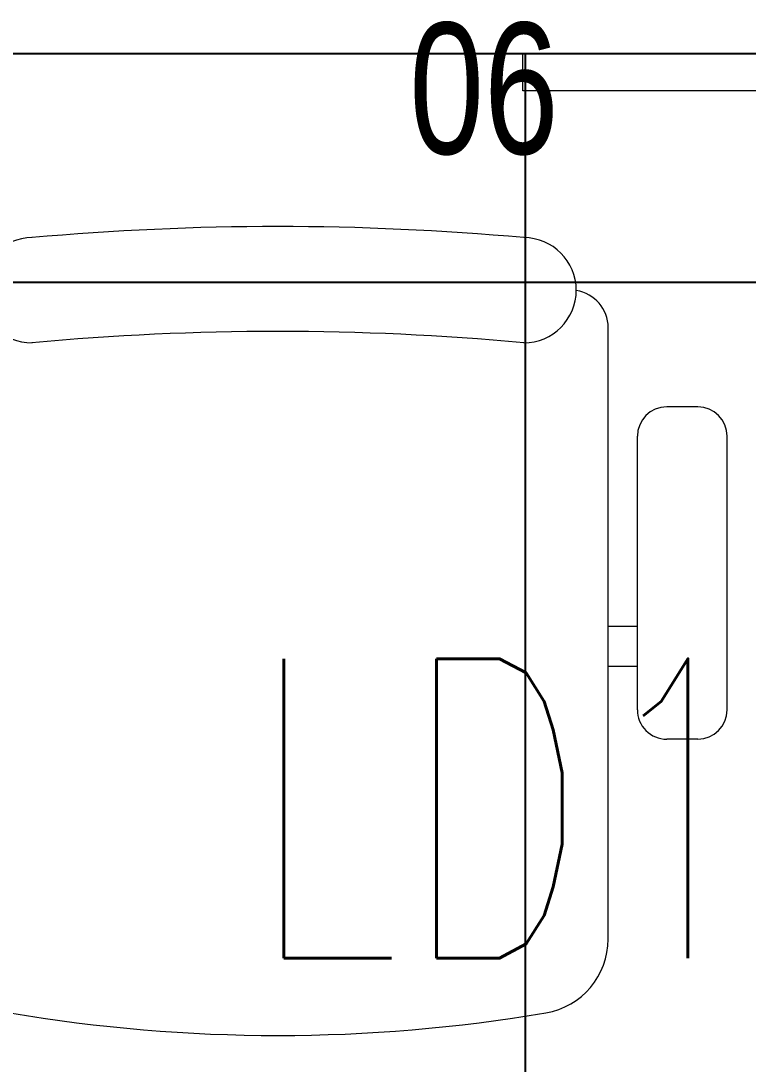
# Model space of a CAD drawing. Header units: inches. Extents: x -12418 to 57169, y -29325 to 19878.
# Drawn here: x 28463 to 28949, y -7122 to -6426 of the extents above; entities that cross this region are included whole.
import ezdxf
from ezdxf.enums import TextEntityAlignment as Align

# ---------------------------------------------------------------- set-up
doc = ezdxf.new("R2010")
doc.units = ezdxf.units.IN
doc.header["$LTSCALE"] = 25
doc.header["$MEASUREMENT"] = 0
doc.linetypes.add('DASHDOT', pattern=[25.4, 12.7, -6.35, 0, -6.35])
doc.layers.get('0').update_dxf_attribs({"color": 8})
for name, color, linetype, lineweight in [('00-Ground Floor$0$72_EGR_EQP_TAG', 142, 'Continuous', 5), ('00-Ground Floor$0$LOADING', 253, 'Continuous', 5), ('00-Ground Floor$0$Walls', 251, 'Continuous', 5), ('E-LITE-CIRC-NUMB', 6, 'Continuous', 25), ('E-LITE-CLNG', 150, 'Continuous', 35), ('E-LITE-CLNG-CNDT', 6, 'DASHDOT', 35), ('E-LITE-CTRL', 6, 'Continuous', 25), ('E-LITE-IDEN', 6, 'Continuous', 25)]:
    doc.layers.add(name, color=color, linetype=linetype, lineweight=lineweight)
doc.layers.add('00-Ground Floor$0$False Ceiling', color=251, linetype='Continuous')
doc.styles.add('00-Ground Floor$0$X3G_ENTITY_257CFD', font='swisscl.ttf', dxfattribs={"height": 200})
doc.styles.add('DC_Simplex', font='SIMPLEX.shx', dxfattribs={"width": 0.7})

# ---------------------------------------------------------------- blocks, each defined once
blk = doc.blocks.new('00-Ground Floor$0$GF21018-P')
at = {"color": 0}
for p, q in [((-0.2207, 0.47563), (-0.2207, 0.0675)), ((-0.2806, 0.34221), (-0.25983, 0.34221)), ((-0.30021, 0.32259), (-0.30021, 0.14)), ((-0.24021, 0.32259), (-0.24021, 0.14)), ((-0.24021, 0.29372), (-0.2207, 0.29372)), ((-0.24021, 0.26708), (-0.2207, 0.26708)), ((-0.2806, 0.12039), (-0.25983, 0.12039))]:
    blk.add_line(p, q, dxfattribs=at)
for centre, radius, start, end in [((-0.0001, -0.52948), 1.06948, 80.36712, 99.63288), ((-0.1707, 0.47563), 0.05, 99.63288, 180), ((-0.2806, 0.32259), 0.01962, 90, 180), ((-0.25983, 0.32259), 0.01962, 360, 90), ((-0.2806, 0.14), 0.01962, 180, 270), ((-0.25983, 0.14), 0.01962, 270, 360), ((-0.16429, 0.0425), 0.03511, 90, 270), ((0, 1.84674), 1.77674, 264.69456, 275.30527), ((0.16409, 0.0425), 0.03511, 270, 90), ((-0.1957, 0.0675), 0.025, 180, 261.47208), ((0, 1.83136), 1.83136, 264.85322, 275.14698)]:
    blk.add_arc(centre, radius, start, end, dxfattribs=at)
blk = doc.blocks.new('00-Ground Floor$0$A$Ce9e1c4c3')
at = {"layer": '00-Ground Floor$0$False Ceiling', "color": 254}
blk.add_line((-76050.49, -6447.43, 0), (-70550.49, -6447.43, 0), dxfattribs=at)
at = {"layer": '00-Ground Floor$0$False Ceiling', "color": 254, "linetype": 'Continuous'}
for p, q in [((-71200, -9957.43), (-71200, -6447.43)), ((-76050.49, -6600), (-70550.49, -6600))]:
    blk.add_line(p, q, dxfattribs=at)
blk = doc.blocks.new('00-Ground Floor')
at = {"layer": '00-Ground Floor$0$LOADING', "elevation": 0}
blk.add_lwpolyline([(29304.21, -6447.43), (29304.21, -6472.43), (28798.21, -6472.43), (28798.21, -6447.43), (29304.21, -6447.43)], dxfattribs=at)
at = {"layer": '00-Ground Floor$0$Walls'}
blk.add_line((29449.51, -6447.43, 0), (23949.51, -6447.43, 0), dxfattribs=at)
at = {"layer": '00-Ground Floor$0$False Ceiling', "color": 254}
blk.add_blockref('00-Ground Floor$0$A$Ce9e1c4c3', (100000, 0), dxfattribs=at)
at = {"layer": '00-Ground Floor$0$LOADING', "extrusion": (2.24021e-05, 7.77426e-06, 1), "xscale": 1000, "yscale": 1000, "zscale": 1000, "rotation": 179.9985892349695}
blk.add_blockref('00-Ground Floor$0$GF21018-P', (28634.56, -6562.98, 0.57), dxfattribs=at)
at = {"layer": '00-Ground Floor$0$72_EGR_EQP_TAG', "insert": (28772.33, -6426.94, 0), "char_height": 87.473, "attachment_point": 2, "style": '00-Ground Floor$0$X3G_ENTITY_257CFD'}
blk.add_mtext('06', dxfattribs=at)
blk = doc.blocks.new('*U14')
at = {"layer": 'E-LITE-CIRC-NUMB', "style": 'DC_Simplex', "width": 0.7, "flags": 8}
blk.add_attdef('CIRCUIT', text='', height=200, rotation=0, dxfattribs=at).set_placement((-473.9, 300), align=Align.RIGHT)
at = {"layer": 'E-LITE-CTRL', "style": 'DC_Simplex', "width": 0.7, "flags": 8}
blk.add_attdef('CONTROL', (1118.9, -935), '', height=200, rotation=360, dxfattribs=at)
at = {"layer": 'E-LITE-IDEN', "style": 'DC_Simplex', "width": 0.7, "flags": 8}
blk.add_attdef('TYPE', (-114.57, 448.55), '', height=200, rotation=360, dxfattribs=at)

msp = doc.modelspace()

# ---------------------------------------------------------------- block references
at = {"layer": 'E-LITE-CLNG'}
ref = msp.add_blockref('*U14', (28500, -7500), dxfattribs=dict(at, xscale=-1))
ref.add_attrib('TYPE', 'LD1', (28614.57, -7051.45), dxfattribs={"layer": 'E-LITE-IDEN', "height": 200, "rotation": 0, "style": 'DC_Simplex', "width": 0.7, "flags": 8})
at = {"layer": 'E-LITE-CLNG-CNDT'}
msp.add_blockref('00-Ground Floor', (0, 0), dxfattribs=at)

doc.saveas('drawing.dxf')
